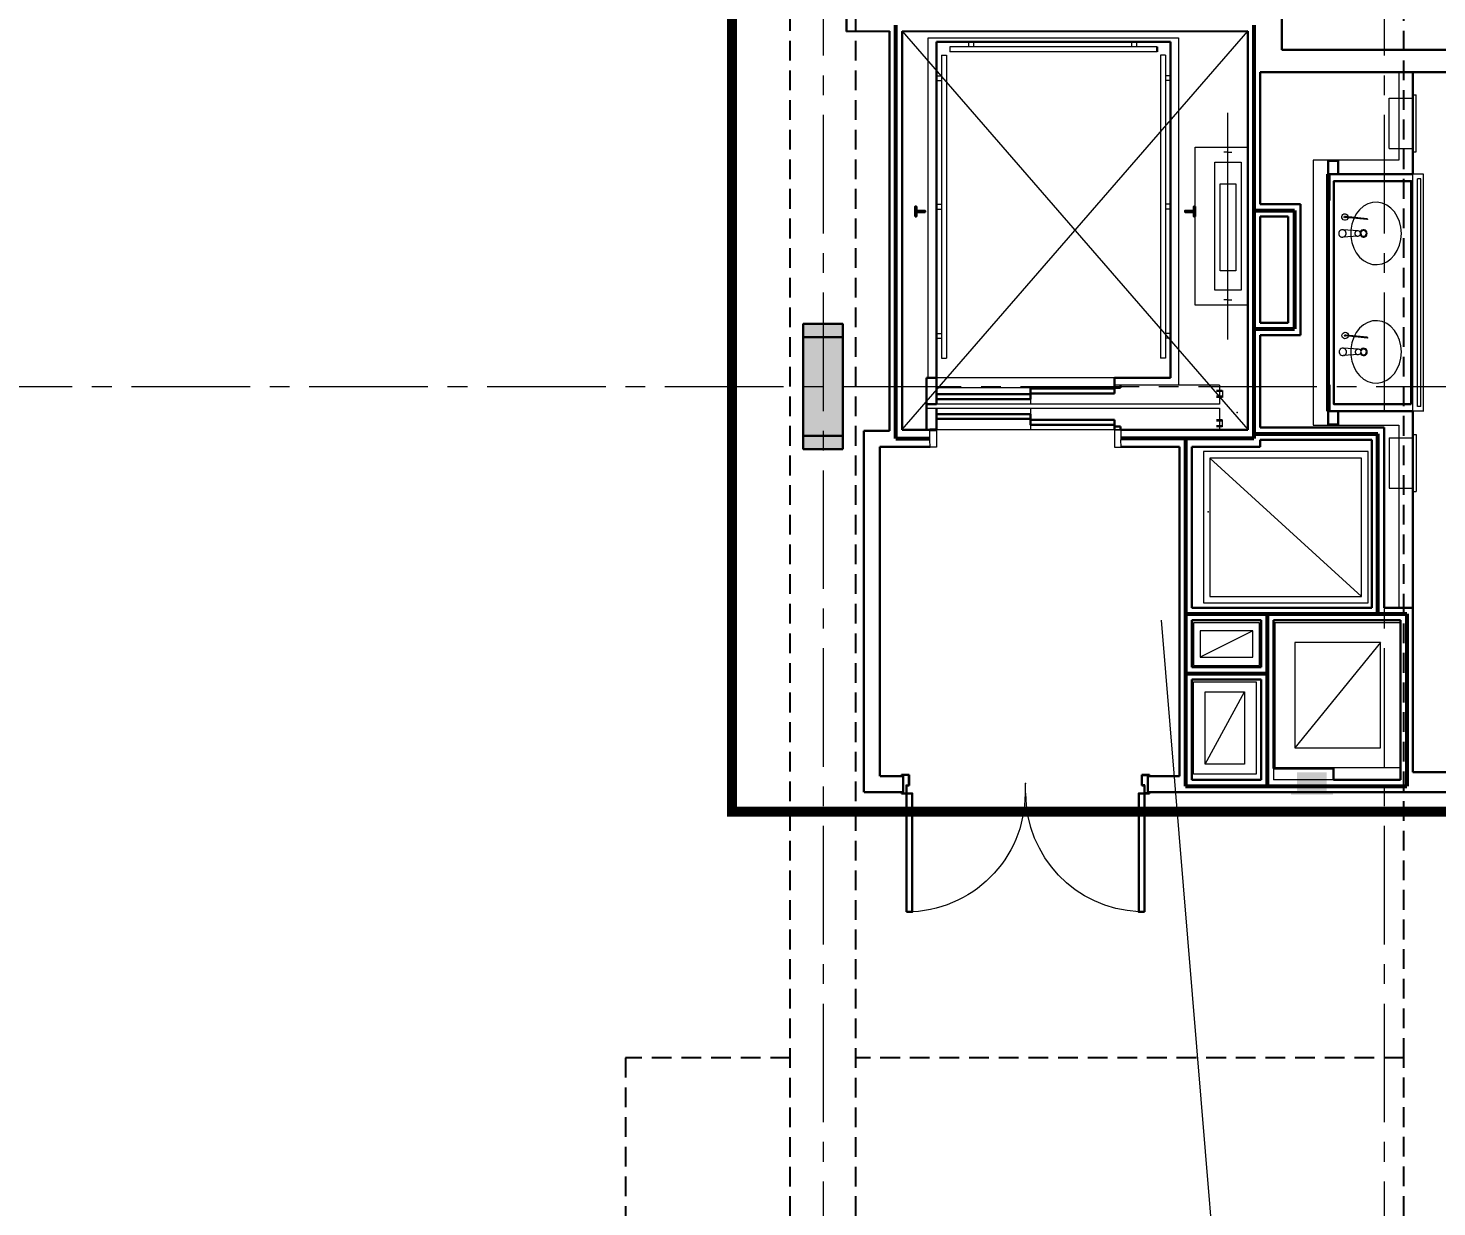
# Model space of a CAD drawing. Header units: inches. Extents: x -26012 to 27, y -11337 to 2082.
# Drawn here: x -22382.4 to -21954.6, y 418 to 776 of the extents above; entities that cross this region are included whole.
import ezdxf
from ezdxf import colors
from ezdxf.entities.mleader import LeaderData, LeaderLine
from ezdxf.enums import TextEntityAlignment as Align
from ezdxf.math import Vec2, Vec3

# ---------------------------------------------------------------- set-up
doc = ezdxf.new("R2010")
doc.units = ezdxf.units.IN
doc.header["$LTSCALE"] = 48
doc.header["$MEASUREMENT"] = 0
for name, pattern in [('A106$0$DGN Style 4', [381.581252, 190.671456, -95.335728, 0.238339, -95.335728]), ('A106$0$DGN Style 5', [1334.700194, 572.014369, -762.685825]), ('A605$0$HIDDEN2', [0.1875, 0.125, -0.0625]), ('A_Column Grid$0$CENTER2', [1.125, 0.75, -0.125, 0.125, -0.125]), ('Core Callout Boundary$0$DASHED2', [0.375, 0.25, -0.125]), ('NB - 13th_Penthouse_plan$0$HIDDEN2', [0.1875, 0.125, -0.0625])]:
    doc.linetypes.add(name, pattern=pattern)
for name, color, linetype in [('A106$0$A-ANNO-PATT-6-12', 8, 'Continuous'), ('A106$0$A-AREA-IDEN', 8, 'Continuous'), ('A106$0$A-COLS-COL6-12', 8, 'Continuous'), ('A106$0$A-COUNTER', 8, 'Continuous'), ('A106$0$A-DOOR', 8, 'Continuous'), ('A106$0$A-DOOR-FRAM', 8, 'Continuous'), ('A106$0$A-EQPM-FEC', 8, 'Continuous'), ('A106$0$A-FLOR-EVTR', 8, 'Continuous'), ('A106$0$A-FLOR-LEVL', 8, 'Continuous'), ('A106$0$A-FLOR-OPENING', 8, 'Continuous'), ('A106$0$A-FLOR-PFIX', 8, 'Continuous'), ('A106$0$A-FLOR-SLAB', 8, 'Continuous'), ('A106$0$A-FLOR-SPCL', 8, 'Continuous'), ('A106$0$A-HVAC-RDFF', 8, 'Continuous'), ('A106$0$A-WALL-FULL-INTR', 8, 'Continuous'), ('A106$0$bc105-11 - A-WALL-FIRE', 8, 'Continuous'), ('A106$0$Level 30', 8, 'Continuous'), ('A605$0$A-ANNO-PATT-1-5', 8, 'Continuous'), ('A605$0$A-CLNG-MECH-RTRN', 8, 'Continuous'), ('A605$0$A-CLNG-MECH-SUPP', 8, 'Continuous'), ('A605$0$A-COLS-COL1-5', 8, 'Continuous'), ('A605$0$A-EQPM-FEC', 8, 'Continuous'), ('A605$0$A-FLOR-LEVL', 8, 'Continuous'), ('A605$0$A-FLOR-OPN TO BLW', 8, 'Continuous'), ('A605$0$A-FLOR-SLAB', 8, 'Continuous'), ('A605$0$A-WALL-GLASS-8-11', 8, 'Continuous'), ('A605$0$bc105-11 - Level 30', 8, 'Continuous'), ('A605$0$stcbeams', 8, 'A605$0$HIDDEN2'), ('A_Column Grid$0$A-GRID-GRD1-15', 8, 'A_Column Grid$0$CENTER2'), ('Core Callout Boundary$0$A-Detl-Iden', 6, 'Continuous'), ('M-Anno-Keyn', 72, 'Continuous'), ('NB - 13th_Penthouse_plan$0$stcbeams', 1, 'NB - 13th_Penthouse_plan$0$HIDDEN2'), ('NB - 13th_Penthouse_plan$0$STDROPS', 1, 'NB - 13th_Penthouse_plan$0$HIDDEN2'), ('XREF', 8, 'Continuous')]:
    doc.layers.add(name, color=color, linetype=linetype)
doc.styles.add('MAMEP ANNO', font='arial.ttf', dxfattribs={"height": 0.101562})
doc.styles.get("Standard").update_dxf_attribs({"font": 'simplex.shx'})

# ---------------------------------------------------------------- blocks, each defined once
blk = doc.blocks.new('A106$0$elev_sevr_5000_plan')
at = {"layer": 'A106$0$A-DOOR-FRAM', "linetype": 'Continuous', "lineweight": 13}
for p, q in [((-96.52, -124.17), (-96.52, -121.05)), ((-94.52, -121.05), (-94.5, -126.32)), ((-40.52, -121.05), (-40.5, -126.32)), ((-40.52, -121.05), (-38.52, -121.05)), ((-38.52, -121.05), (-38.52, -124.17)), ((-96.5, -126.32), (-96.52, -124.17)), ((-94.5, -126.32), (-96.5, -126.32)), ((-40.5, -126.32), (-38.5, -126.32)), ((-38.5, -126.32), (-38.52, -124.17))]:
    blk.add_line(p, q, dxfattribs=at)
at = {"layer": 'A106$0$A-DOOR-FRAM', "linetype": 'Continuous', "lineweight": 40}
blk.add_line((-94.52, -121.05), (-96.52, -121.05), dxfattribs=at)
at = {"layer": 'A106$0$A-FLOR-EVTR', "linetype": 'Continuous', "lineweight": 30}
for p, q in [((-23.52, -3.27), (-94.52, -3.27)), ((-94.52, -105.3), (-94.52, -3.27)), ((-23.52, -105.3), (-23.52, -3.27)), ((-27.52, -4.77), (-27.52, -6.27)), ((-94.52, -105.3), (-97.6, -105.3)), ((-97.6, -113.3), (-97.6, -105.3)), ((-94.52, -113.3), (-94.52, -105.3)), ((-40.52, -108.3), (-40.52, -105.3)), ((-23.52, -105.3), (-40.52, -105.3)), ((-40.52, -108.3), (-40.52, -106.3)), ((-40.52, -108.3), (-38.69, -108.3)), ((-38.69, -108.3), (-38.69, -107.55)), ((-97.6, -113.05), (-97.6, -121.05)), ((-94.52, -113.3), (-97.6, -113.3)), ((-94.52, -114.55), (-94.52, -121.05)), ((-40.52, -118.05), (-40.52, -121.05)), ((-40.52, -118.05), (-40.52, -120.05)), ((-94.52, -121.05), (-97.6, -121.05)), ((-40.52, -120.05), (-38.69, -120.05)), ((-38.69, -120.05), (-38.69, -121.05))]:
    blk.add_line(p, q, dxfattribs=at)
at = {"layer": 'A106$0$A-FLOR-EVTR', "linetype": 'Continuous', "lineweight": 0}
for p, q in [((-84.77, -3.27), (-84.77, -4.77)), ((-83.27, -3.27), (-83.27, -4.77)), ((-35.27, -3.27), (-35.27, -4.77)), ((-33.77, -3.27), (-33.77, -4.77)), ((-93.02, -7.27), (-91.52, -7.27)), ((-93.02, -7.27), (-93.02, -99.3)), ((-91.52, -7.27), (-91.52, -99.3)), ((-27.52, -4.77), (-90.52, -4.77)), ((-90.52, -4.77), (-90.52, -6.27)), ((-27.52, -6.27), (-90.52, -6.27)), ((-25.02, -7.27), (-26.52, -7.27)), ((-26.52, -7.27), (-26.52, -99.3)), ((-25.02, -7.27), (-25.02, -99.3)), ((-94.52, -13.52), (-93.02, -13.52)), ((-94.52, -15.02), (-93.02, -15.02)), ((-23.52, -13.52), (-25.02, -13.52)), ((-23.52, -15.02), (-25.02, -15.02)), ((-6.01, -36.79), (-7.26, -36.79)), ((-6.01, -39.75), (-6.01, -36.79)), ((-6.01, -36.79), (-4.87, -36.79)), ((-9.99, -39.75), (-2.02, -39.75)), ((-9.99, -78.66), (-9.99, -39.75)), ((-2.02, -39.75), (-2.02, -78.66)), ((-8.4, -72.75), (-8.39, -46.35)), ((-8.39, -46.35), (-3.62, -46.35)), ((-3.62, -46.35), (-3.62, -72.75)), ((-94.52, -52.53), (-93.02, -52.53)), ((-94.52, -54.03), (-93.02, -54.03)), ((-23.52, -52.53), (-25.02, -52.53)), ((-23.52, -54.03), (-25.02, -54.03)), ((-3.62, -72.75), (-8.4, -72.75)), ((-2.02, -78.66), (-9.99, -78.66)), ((-6.01, -81.62), (-6.01, -78.66)), ((-6.01, -81.62), (-7.26, -81.62)), ((-6.01, -81.62), (-4.87, -81.62)), ((-94.52, -91.8), (-93.02, -91.8)), ((-94.52, -93.3), (-93.02, -93.3)), ((-23.52, -91.8), (-25.02, -91.8)), ((-23.52, -93.3), (-25.02, -93.3)), ((-93.02, -99.3), (-91.52, -99.3)), ((-25.02, -99.3), (-26.52, -99.3)), ((-97.02, -105.3), (-94.52, -105.3)), ((-40.52, -105.3), (-94.52, -105.3)), ((-40.52, -108.3), (-94.52, -108.3)), ((-8.62, -107.5), (-40.52, -107.5)), ((-7.73, -109.11), (-9.52, -109.11)), ((-7.73, -109.48), (-9.52, -109.48)), ((-7.73, -110.86), (-9.52, -110.86)), ((-8.62, -107.5), (-8.62, -113.3)), ((-7.69, -109.11), (-7.69, -111.23)), ((-97.6, -114.55), (-8.62, -114.55)), ((-8.62, -113.3), (-94.52, -113.3)), ((-66.02, -111.8), (-66.02, -113.3)), ((-66.02, -114.55), (-66.02, -116.3)), ((-7.73, -111.23), (-9.52, -111.23)), ((-8.62, -114.55), (-8.62, -121.05)), ((-66.02, -119.55), (-66.02, -121.05)), ((-7.73, -118.11), (-9.52, -118.11)), ((-7.73, -118.48), (-9.52, -118.48)), ((-7.73, -118.11), (-7.73, -120.23)), ((-97.02, -121.05), (-94.52, -121.05)), ((-40.52, -121.05), (-94.52, -121.05)), ((-7.73, -119.86), (-9.52, -119.86)), ((-7.73, -120.23), (-9.52, -120.23))]:
    blk.add_line(p, q, dxfattribs=at)
at = {"layer": 'A106$0$A-FLOR-EVTR', "linetype": 'A106$0$DGN Style 4', "lineweight": 0}
blk.add_line((-6.01, -93.62), (-6.01, -24.79), dxfattribs=at)
at = {"layer": 'A106$0$A-FLOR-EVTR', "linetype": 'Continuous', "lineweight": 0, "flags": 128}
blk.add_lwpolyline([(-97.02, -105.3), (-97.02, -2.02), (-21.02, -2.02), (-21.02, -107.5)], dxfattribs=at)
at = {"layer": 'A106$0$A-FLOR-EVTR', "linetype": 'Continuous', "lineweight": 13, "flags": 128}
blk.add_lwpolyline([(0, -83.21), (-16.01, -83.21), (-16.01, -35.21), (0, -35.21)], dxfattribs=at)
at = {"layer": 'A106$0$A-FLOR-EVTR', "linetype": 'Continuous', "lineweight": 30, "flags": 128}
for points in [[(-101.02, -56.26), (-101.02, -53.26), (-100.64, -53.26), (-100.64, -54.57), (-98.02, -54.57), (-98.02, -54.95), (-100.64, -54.95), (-100.64, -56.26), (-101.02, -56.26)], [(-16.02, -56.26), (-16.02, -53.26), (-16.39, -53.26), (-16.39, -54.57), (-19.02, -54.57), (-19.02, -54.95), (-16.39, -54.95), (-16.39, -56.26), (-16.02, -56.26)]]:
    blk.add_lwpolyline(points, close=True, dxfattribs=at)
at = {"layer": 'A106$0$A-FLOR-EVTR', "linetype": 'Continuous', "lineweight": 30}
for points in [[(-66.02, -111.8), (-94.52, -111.8), (-94.52, -110.3), (-66.02, -110.3)], [(-40.52, -110.05), (-66.02, -110.05), (-66.02, -108.55), (-40.52, -108.55)], [(-66.02, -116.3), (-94.52, -116.3), (-94.52, -117.8), (-66.02, -117.8)], [(-40.52, -118.05), (-66.02, -118.05), (-66.02, -119.55), (-40.52, -119.55)]]:
    blk.add_3dface(points, dxfattribs=at)
at = {"layer": 'A106$0$A-WALL-FULL-INTR', "linetype": 'Continuous', "lineweight": 30}
for p, q in [((-105, -0.05), (0, -0.04)), ((-105, -0.05), (-105, -84.05)), ((-105, -0.05), (-105, -121.05)), ((0, -0.04), (0, -121.05)), ((-96.52, -121.05), (-105, -121.05)), ((-38.52, -121.05), (0, -121.05)), ((-11.99, -121.05), (0, -121.05))]:
    blk.add_line(p, q, dxfattribs=at)
blk = doc.blocks.new('*U413')
at = {"layer": 'A106$0$A-DOOR', "linetype": 'Continuous', "lineweight": 0}
blk.add_line((0, 15.19), (0, 18.24), dxfattribs=at)
at = {"layer": 'A106$0$A-DOOR', "linetype": 'Continuous', "lineweight": 0, "extrusion": (0, 0, -1)}
for centre, start, end in [((36.13, 15.19), 180, 270), ((-36.13, 15.19), 272.7863, 0)]:
    blk.add_arc(centre, 36, start, end, dxfattribs=at)
at = {"layer": 'A106$0$A-DOOR', "linetype": 'Continuous', "lineweight": 0}
for p in [(0, 18.24), (0, 15.19)]:
    blk.add_point(p, dxfattribs=at)
at = {"layer": 'A106$0$A-DOOR', "linetype": 'Continuous', "lineweight": 30}
for points in [[(-36.13, -20.81), (-34.38, -20.81), (-34.38, 15.19), (-36.13, 15.19)], [(36.13, -20.81), (34.38, -20.81), (34.38, 15.19), (36.13, 15.19)]]:
    blk.add_3dface(points, dxfattribs=at)
at = {"layer": 'A106$0$A-DOOR-FRAM', "linetype": 'Continuous', "lineweight": 30}
for p, q in [((-35.37, 20.81), (-37.63, 20.81)), ((-37.63, 20.81), (-37.63, 20.44)), ((-36.13, 15.19), (-36.13, 17.61)), ((-36.13, 17.61), (-35.37, 17.61)), ((-35.37, 17.61), (-35.37, 20.81)), ((35.37, 20.81), (37.63, 20.81)), ((35.37, 17.61), (35.37, 20.81)), ((36.13, 17.61), (35.37, 17.61)), ((36.13, 15.19), (36.13, 17.61)), ((37.63, 20.81), (37.63, 20.44)), ((-37.63, 15.19), (-37.63, 15.56)), ((-37.63, 15.19), (-36.13, 15.19)), ((37.63, 15.19), (36.13, 15.19)), ((37.63, 15.19), (37.63, 15.56))]:
    blk.add_line(p, q, dxfattribs=at)
at = {"layer": 'A106$0$A-DOOR-FRAM', "linetype": 'Continuous', "lineweight": 13}
for p, q in [((-37.48, 20.44), (-37.63, 20.44)), ((-35.52, 20.66), (-37.48, 20.66)), ((-37.48, 20.66), (-37.48, 20.44)), ((-36.28, 15.34), (-36.28, 17.76)), ((-36.28, 17.76), (-35.52, 17.76)), ((-35.52, 17.76), (-35.52, 20.66)), ((35.52, 17.76), (35.52, 20.66)), ((35.52, 20.66), (37.48, 20.66)), ((36.28, 17.76), (35.52, 17.76)), ((36.28, 15.34), (36.28, 17.76)), ((37.48, 20.66), (37.48, 20.44)), ((37.48, 20.44), (37.63, 20.44)), ((-37.63, 15.56), (-37.48, 15.56)), ((-37.48, 15.34), (-37.48, 15.56)), ((-37.48, 15.34), (-36.28, 15.34)), ((37.48, 15.34), (36.28, 15.34)), ((37.63, 15.56), (37.48, 15.56)), ((37.48, 15.34), (37.48, 15.56))]:
    blk.add_line(p, q, dxfattribs=at)
blk = doc.blocks.new('*U414')
at = {"layer": 'A106$0$A-EQPM-FEC', "linetype": 'Continuous', "lineweight": 13, "extrusion": (0, 0, -1)}
blk.add_hatch(color=256, dxfattribs=at).paths.add_polyline_path([(-6.38, -3.25), (-6.38, -2.5), (-4.5, -2.5), (-4.5, 3.5), (4.5, 3.5), (4.5, -2.5), (6.37, -2.5), (6.37, -3.25)])
at = {"layer": 'A106$0$A-EQPM-FEC', "linetype": 'Continuous', "lineweight": 13}
blk.add_line((6.38, -2.5), (-6.37, -2.5), dxfattribs=at)
blk = doc.blocks.new('*U382')
at = {"layer": 'A106$0$A-FLOR-SPCL', "linetype": 'Continuous', "lineweight": 13}
for p, q in [((-1.81, 9.2), (-2.75, 9.2)), ((-2.75, -8.11), (-2.75, 9.2)), ((-1.81, -8.11), (-1.81, 9.2)), ((5.44, 8.2), (-1.81, 8.2)), ((-1.81, -8.11), (-2.75, -8.11))]:
    blk.add_line(p, q, dxfattribs=at)
blk = doc.blocks.new('*U381')
at = {"layer": 'A106$0$A-FLOR-SPCL', "linetype": 'Continuous', "lineweight": 13}
for q in [(3.53, 8.71), (-3.72, -6.6)]:
    blk.add_line((3.53, -6.6), q, dxfattribs=at)
blk.add_blockref('*U382', (-1.91, 0.51), dxfattribs=at)
blk = doc.blocks.new('*U393')
at = {"layer": 'A106$0$A-FLOR-PFIX', "linetype": 'Continuous', "lineweight": 13}
for p, q in [((-3.96, -0.17), (2.55, 0.49)), ((-3.94, -0.42), (2.56, 0.24))]:
    blk.add_line(p, q, dxfattribs=at)
for centre, major_axis, start_param, end_param in [((2.76, 0.38), (0.187, -0.966), 4.749388, 10.782456), ((-3.95, -0.3), (-0.023, 0.121), 6.195472, 9.337065)]:
    blk.add_ellipse(centre, major_axis=major_axis, ratio=0.97753, start_param=start_param, end_param=end_param, dxfattribs=at)
at = {"layer": 'A106$0$A-FLOR-PFIX', "linetype": 'Continuous', "lineweight": 13, "extrusion": (0, 0, -1)}
blk.add_ellipse((2.76, 0.38), major_axis=(-0.047, 0.242), ratio=0.97753, dxfattribs=at)
blk = doc.blocks.new('*U394')
at = {"layer": 'A106$0$A-FLOR-PFIX', "linetype": 'Continuous', "lineweight": 13}
for p, q in [((-3.96, -0.17), (2.55, 0.49)), ((-3.94, -0.42), (2.56, 0.24))]:
    blk.add_line(p, q, dxfattribs=at)
for centre, major_axis, start_param, end_param in [((2.76, 0.38), (0.187, -0.966), 4.749388, 10.782456), ((-3.95, -0.3), (-0.023, 0.121), 6.195472, 9.337065)]:
    blk.add_ellipse(centre, major_axis=major_axis, ratio=0.97753, start_param=start_param, end_param=end_param, dxfattribs=at)
at = {"layer": 'A106$0$A-FLOR-PFIX', "linetype": 'Continuous', "lineweight": 13, "extrusion": (0, 0, -1)}
blk.add_ellipse((2.76, 0.38), major_axis=(-0.047, 0.242), ratio=0.97753, dxfattribs=at)
blk = doc.blocks.new('*U395')
at = {"layer": 'A106$0$Level 30', "linetype": 'Continuous', "lineweight": 40}
for p, q in [((-0.16, -0.86), (0.16, -0.86)), ((-0.16, -8.89), (-0.16, -0.86)), ((0.16, -0.86), (0.16, -8.89)), ((0.16, -8.89), (-0.16, -8.89))]:
    blk.add_line(p, q, dxfattribs=at)
blk = doc.blocks.new('*U396')
at = {"layer": 'A106$0$Level 30', "linetype": 'Continuous', "lineweight": 40}
for p, q in [((0.16, 4.02), (-0.16, 4.02)), ((-0.16, 4.02), (-0.16, -4.02)), ((0.16, -4.02), (0.16, 4.02)), ((-0.16, -4.02), (0.16, -4.02))]:
    blk.add_line(p, q, dxfattribs=at)
blk = doc.blocks.new('*U402')
at = {"layer": 'A106$0$A-FLOR-SPCL', "linetype": 'Continuous', "lineweight": 13}
for p, q in [((-1.81, 8.11), (-2.75, 8.11)), ((-2.75, 8.11), (-2.75, -9.2)), ((-1.81, 8.11), (-1.81, -9.2)), ((5.44, -8.2), (-1.81, -8.2)), ((-1.81, -9.2), (-2.75, -9.2))]:
    blk.add_line(p, q, dxfattribs=at)
blk = doc.blocks.new('*U401')
at = {"layer": 'A106$0$A-FLOR-SPCL', "linetype": 'Continuous', "lineweight": 13}
for q in [(-3.72, 6.6), (3.53, -8.71)]:
    blk.add_line((3.53, 6.6), q, dxfattribs=at)
blk.add_blockref('*U402', (-1.91, -0.51), dxfattribs=at)
blk = doc.blocks.new('*U369')
at = {"layer": 'A106$0$A-COUNTER', "linetype": 'Continuous', "lineweight": 30, "extrusion": (-1.35827e-43, -6.15442e-35, -1), "flags": 128}
blk.add_lwpolyline([(1146, 68), (1334, 68), (1334, 610), (1146, 610), (1146, 68)], dxfattribs=at)
at = {"layer": 'A106$0$A-FLOR-PFIX', "linetype": 'Continuous', "lineweight": 13}
for p, q in [((-1275, 489.5), (-1312.6, 492)), ((-1275, 476.5), (-1312.6, 474)), ((-1274, 201.5), (-1311.6, 204)), ((-1274, 188.5), (-1311.6, 186))]:
    blk.add_line(p, q, dxfattribs=at)
for centre in [(-1313.2, 483), (-1312.2, 195)]:
    blk.add_arc(centre, 8.99, 86.2194, 273.7806, dxfattribs=at)
at = {"layer": 'A106$0$A-FLOR-PFIX', "linetype": 'A106$0$DGN Style 5', "lineweight": 0}
for centre in [(-1313.2, 483), (-1312.2, 195)]:
    blk.add_arc(centre, 8.99, 285.9103, 86.2194, dxfattribs=at)
at = {"layer": 'A106$0$A-FLOR-PFIX', "linetype": 'Continuous', "lineweight": 13}
for centre, major_axis, ratio, start_param, end_param in [((-1231.5, 483), (0, 76), 0.809169, 1.671656, 7.753122), ((-1276, 483), (-7.11, 0), 0.92221, 1.713861, 4.569325), ((-1231.5, 195), (0, 76), 0.809169, 1.671829, 7.752253), ((-1275, 195), (-7.11, 0), 0.92221, 1.713861, 4.569325)]:
    blk.add_ellipse(centre, major_axis=major_axis, ratio=ratio, start_param=start_param, end_param=end_param, dxfattribs=at)
at = {"layer": 'A106$0$A-FLOR-PFIX', "linetype": 'A106$0$DGN Style 5', "lineweight": 13}
for centre in [(-1231.5, 483), (-1231.5, 195)]:
    blk.add_ellipse(centre, major_axis=(0, 76), ratio=0.809169, start_param=1.470832, end_param=1.671656, dxfattribs=at)
at = {"layer": 'A106$0$A-FLOR-PFIX', "linetype": 'A106$0$DGN Style 5', "lineweight": 0}
for centre in [(-1276, 483), (-1275, 195)]:
    blk.add_ellipse(centre, major_axis=(-7.11, 0), ratio=0.92221, start_param=4.712389, end_param=7.853982, dxfattribs=at)
at = {"layer": 'A106$0$A-FLOR-PFIX', "linetype": 'Continuous', "lineweight": 0}
for centre, major_axis, start_param, end_param in [((-1261.8, 483), (0, -9), 5.098152, 10.610762), ((-1261.8, 483), (0, -7), 4.747561, 10.996484), ((-1261.8, 195), (0, -9), 5.208291, 10.500675), ((-1261.8, 195), (0, -7), 5.027949, 10.681021)]:
    blk.add_ellipse(centre, major_axis=major_axis, ratio=0.97753, start_param=start_param, end_param=end_param, dxfattribs=at)
at = {"layer": 'A106$0$A-WALL-FULL-INTR', "linetype": 'Continuous', "lineweight": 30}
for p, q in [((-656, 875), (-1142, 875)), ((-1142, 627), (-1142, 875)), ((-1350, 51), (-1350, 627)), ((-1142, 627), (-1350, 627)), ((-1142, 51), (-1350, 51)), ((-1142, 51), (-1142, -826)), ((-656, -826), (-1142, -826)), ((-1142, -875), (-360, -875))]:
    blk.add_line(p, q, dxfattribs=at)
for points in [[(-1323.8, 627), (-1323.8, 659), (-1347.8, 659), (-1347.8, 627)], [(-1323.8, 51), (-1323.8, 19), (-1347.8, 19), (-1347.8, 51)]]:
    blk.add_3dface(points, dxfattribs=at)
at = {"layer": 'A106$0$Level 30', "linetype": 'Continuous', "lineweight": 13}
blk.add_3dface([(-1345.3, 115.8), (-1348, 115.8), (-1348, 562.2), (-1345.3, 562.2)], dxfattribs=at)
at = {"layer": 'A106$0$A-FLOR-PFIX', "linetype": 'Continuous', "lineweight": 13, "extrusion": (0, 0, -1), "xscale": 8, "yscale": 8, "zscale": 8}
for name, p in [('*U393', (1285, 519.9)), ('*U394', (1284.5, 231.9))]:
    blk.add_blockref(name, p, dxfattribs=at)
at = {"layer": 'A106$0$A-FLOR-SPCL', "linetype": 'Continuous', "lineweight": 13, "extrusion": (0, 0, -1), "xscale": 8, "yscale": 8, "zscale": 8}
for name, p in [('*U381', (1171.7, 742)), ('*U401', (1171.7, -66.3))]:
    blk.add_blockref(name, p, dxfattribs=at)
at = {"layer": 'A106$0$Level 30', "linetype": 'Continuous', "lineweight": 40, "extrusion": (0, 0, -1), "xscale": 8, "yscale": 8, "zscale": 8}
for name, p in [('*U395', (1346.6, 633.9)), ('*U396', (1346.6, 83.1))]:
    blk.add_blockref(name, p, dxfattribs=at)
blk = doc.blocks.new('A106')
at = {"layer": 'A106$0$A-ANNO-PATT-6-12', "lineweight": 30}
blk.add_solid([(-22147.02, 652.15), (-22135.02, 652.15), (-22147.02, 682.15), (-22135.02, 682.15)], dxfattribs=at)
at = {"layer": 'A106$0$A-AREA-IDEN', "lineweight": 0, "elevation": 0.21, "flags": 128}
blk.add_lwpolyline([(-21916.08, 240.32), (-22008.79, 240.32), (-22038.28, 596.17)], dxfattribs=at)
at = {"layer": 'A106$0$A-COLS-COL6-12', "lineweight": 30}
blk.add_3dface([(-22135.02, 652.15), (-22147.02, 652.15), (-22147.02, 682.15), (-22135.02, 682.15)], dxfattribs=at)
at = {"layer": 'A106$0$A-FLOR-LEVL', "lineweight": 0}
blk.add_point((-22024.07, 629.08), dxfattribs=at)
at = {"layer": 'A106$0$A-FLOR-OPENING', "lineweight": 0}
for points in [[(-22117.03, 775.05), (-22012.03, 775.05), (-22012.03, 654.04), (-22117.03, 654.04)], [(-21975.52, 647.41), (-22025.52, 647.41), (-22025.52, 601.41), (-21975.52, 601.41)], [(-22008.52, 595.41), (-22028.52, 595.41), (-22028.52, 582.41), (-22008.52, 582.41)], [(-21965.77, 595.41), (-22003.77, 595.41), (-22003.77, 551.41), (-21965.77, 551.41)], [(-22028.52, 577.41), (-22009.52, 577.41), (-22009.52, 549.41), (-22028.52, 549.41)]]:
    blk.add_3dface(points, dxfattribs=at)
at = {"layer": 'A106$0$A-FLOR-SLAB', "lineweight": 0}
blk.add_3dface([(-21965.77, 595.41), (-22003.77, 595.41), (-22003.77, 551.41), (-21965.77, 551.41)], dxfattribs=at)
at = {"layer": 'A106$0$A-HVAC-RDFF', "lineweight": 0}
for p, q in [((-22023.52, 645.41), (-21977.52, 603.41)), ((-22010.52, 592.91), (-22026.52, 584.91)), ((-21971.77, 589.41), (-21997.77, 557.41)), ((-22025.02, 552.41), (-22013.02, 574.41))]:
    blk.add_line(p, q, dxfattribs=at)
at = {"layer": 'A106$0$A-HVAC-RDFF', "lineweight": 13}
for points in [[(-21977.52, 645.41), (-22023.52, 645.41), (-22023.52, 603.41), (-21977.52, 603.41)], [(-22010.52, 592.91), (-22026.52, 592.91), (-22026.52, 584.91), (-22010.52, 584.91)], [(-21971.77, 589.41), (-21997.77, 589.41), (-21997.77, 557.41), (-21971.77, 557.41)], [(-22025.02, 574.41), (-22013.02, 574.41), (-22013.02, 552.41), (-22025.02, 552.41)]]:
    blk.add_3dface(points, dxfattribs=at)
at = {"layer": 'A106$0$A-WALL-FULL-INTR', "lineweight": 30}
for p, q in [((-22133.9, 1009.17), (-22133.9, 775.04)), ((-22001.65, 830.03), (-22001.65, 769.41)), ((-22133.9, 775.04), (-22120.79, 775.05)), ((-22120.79, 775.05), (-22120.79, 653.67)), ((-21916.89, 769.41), (-22001.65, 769.41)), ((-21961.89, 762.66), (-22008.28, 762.66)), ((-22008.28, 762.66), (-22008.28, 722.53)), ((-22008.28, 722.53), (-21996.01, 722.53)), ((-22008.28, 718.78), (-21999.76, 718.78)), ((-22008.28, 718.78), (-22008.28, 686.53)), ((-21999.76, 718.78), (-21999.76, 686.53)), ((-21996.01, 722.53), (-21996.01, 682.78)), ((-22008.28, 686.53), (-21999.76, 686.53)), ((-22008.28, 682.78), (-21996.01, 682.78)), ((-22008.28, 682.78), (-22008.28, 654.66)), ((-21970.64, 654.66), (-22008.28, 654.66)), ((-21970.64, 654.66), (-21970.64, 599.91)), ((-22128.64, 653.67), (-22128.64, 543.91)), ((-22128.64, 653.67), (-22120.79, 653.67)), ((-21974.39, 650.91), (-22008.28, 650.91)), ((-22008.28, 650.91), (-22008.28, 648.8)), ((-21974.39, 650.91), (-21974.39, 599.91)), ((-22123.76, 648.79), (-22108.53, 648.8)), ((-22123.76, 648.79), (-22123.76, 548.78)), ((-22050.53, 648.8), (-22032.78, 648.8)), ((-22032.78, 548.78), (-22032.78, 648.8)), ((-22029.04, 648.8), (-22029.04, 599.91)), ((-22029.04, 648.8), (-22008.28, 648.8)), ((-21974.39, 599.91), (-22029.04, 599.91)), ((-21961.89, 599.91), (-21970.64, 599.91)), ((-22029.04, 596.16), (-22029.04, 581.91)), ((-22008.01, 596.16), (-22029.04, 596.16)), ((-22008.01, 596.16), (-22008.01, 581.91)), ((-21965.64, 596.16), (-22004.26, 596.16)), ((-22004.26, 596.16), (-22004.26, 551.16)), ((-21965.64, 596.16), (-21965.64, 596.16)), ((-21965.64, 596.16), (-21965.64, 547.66)), ((-22008.01, 581.91), (-22029.04, 581.91)), ((-22008.01, 578.16), (-22029.04, 578.16)), ((-22029.04, 578.16), (-22029.04, 547.66)), ((-22008.01, 578.16), (-22008.01, 547.66)), ((-22123.7, 548.78), (-22116.67, 548.78)), ((-22116.67, 543.91), (-22116.67, 548.78)), ((-22042.42, 543.91), (-22042.42, 548.78)), ((-22042.42, 548.78), (-22032.78, 548.78)), ((-22029.04, 547.66), (-22008.01, 547.66)), ((-22004.26, 551.16), (-21985.98, 551.16)), ((-21985.98, 551.16), (-21985.98, 547.66)), ((-21985.98, 547.66), (-21965.64, 547.66)), ((-22128.57, 543.91), (-22116.67, 543.91)), ((-22042.42, 543.91), (-21961.89, 543.91))]:
    blk.add_line(p, q, dxfattribs=at)
at = {"layer": 'A106$0$A-WALL-FULL-INTR', "lineweight": 0}
for p in [(-22004.26, 551.16), (-21985.98, 547.66)]:
    blk.add_line(p, (-22004.26, 547.66), dxfattribs=at)
at = {"layer": 'A106$0$A-WALL-FULL-INTR', "lineweight": 0, "flags": 128}
blk.add_lwpolyline([(-21966.14, 762.66), (-21966.14, 735.91), (-21992.14, 735.91), (-21992.14, 655.41), (-21966.14, 655.41), (-21966.14, 599.91)], dxfattribs=at)
at = {"layer": 'A106$0$bc105-11 - A-WALL-FIRE', "lineweight": 53}
for p, q in [((-22118.91, 651.4), (-22118.91, 776.92)), ((-22010.16, 776.92), (-22010.16, 651.4)), ((-22010.16, 720.66), (-21997.89, 720.66)), ((-21997.89, 720.66), (-21997.89, 684.66)), ((-22010.16, 684.66), (-21997.89, 684.66)), ((-22118.91, 651.4), (-22108.55, 651.4)), ((-22010.16, 651.4), (-22050.55, 651.4)), ((-22030.91, 651.4), (-22030.91, 545.78)), ((-22010.15, 652.78), (-21972.51, 652.78)), ((-21972.51, 598.05), (-21972.51, 652.78)), ((-22030.91, 598.13), (-21963.76, 598.13)), ((-22006.11, 598.13), (-22006.11, 545.78)), ((-21963.76, 598.13), (-21963.76, 545.78)), ((-22030.91, 580), (-22006.11, 580)), ((-22030.91, 545.78), (-21963.76, 545.78))]:
    blk.add_line(p, q, dxfattribs=at)
at = {"layer": 'A106$0$A-DOOR', "lineweight": 30}
blk.add_blockref('*U413', (-22079.54, 528.35), dxfattribs=at)
at = {"layer": 'A106$0$A-EQPM-FEC', "lineweight": 13}
blk.add_blockref('*U414', (-21992.57, 546.41), dxfattribs=at)
at = {"layer": 'A106$0$A-WALL-FULL-INTR', "lineweight": 30}
blk.add_blockref('A106$0$elev_sevr_5000_plan', (-22012.03, 775.09), dxfattribs=at)
at = {"layer": 'A106$0$A-WALL-FULL-INTR', "lineweight": 30, "xscale": 0.125, "yscale": 0.125, "zscale": 0.125}
blk.add_blockref('*U369', (-21819.14, 653.28), dxfattribs=at)
blk = doc.blocks.new('A605')
at = {"layer": 'A605$0$A-EQPM-FEC', "lineweight": 13, "extrusion": (0, 0, -1)}
blk.add_hatch(color=256, dxfattribs=at).paths.add_polyline_path([(21986.2, 543.16), (21986.2, 543.91), (21988.07, 543.91), (21988.07, 549.91), (21997.07, 549.91), (21997.07, 543.91), (21998.95, 543.91), (21998.95, 543.16)])
at = {"layer": 'A605$0$A-ANNO-PATT-1-5'}
blk.add_solid([(-22135.03, 648.15), (-22147.03, 648.15), (-22135.03, 686.15), (-22147.03, 686.15)], dxfattribs=at)
at = {"layer": 'A605$0$A-CLNG-MECH-RTRN', "lineweight": 0}
blk.add_line((-21961.67, 762.66, 0), (-21901.14, 762.66, 0), dxfattribs=at)
at = {"layer": 'A605$0$A-CLNG-MECH-SUPP', "lineweight": 0}
for p, q in [((-21958.64, 731.66, 0), (-21961.89, 731.66, 0)), ((-21961.89, 659.66, 0), (-21961.89, 731.66, 0)), ((-21958.64, 659.6, 0), (-21958.64, 731.66, 0)), ((-21959.51, 730.28, 0), (-21960.51, 730.28, 0)), ((-21960.51, 661.03, 0), (-21960.51, 730.28, 0)), ((-21959.51, 661.03, 0), (-21959.51, 730.28, 0)), ((-21958.64, 659.66, 0), (-21961.89, 659.66, 0)), ((-21959.51, 661.03, 0), (-21960.51, 661.03, 0)), ((-21961.89, 553.41, 0), (-21961.89, 550.66, 0))]:
    blk.add_line(p, q, dxfattribs=at)
at = {"layer": 'A605$0$A-COLS-COL1-5', "lineweight": 30}
blk.add_3dface([(-22135.03, 648.15), (-22147.03, 648.15), (-22147.03, 686.15), (-22135.03, 686.15)], dxfattribs=at)
at = {"layer": 'A605$0$A-EQPM-FEC', "lineweight": 13}
blk.add_line((-21986.2, 543.91), (-21998.95, 543.91), dxfattribs=at)
at = {"layer": 'A605$0$A-FLOR-LEVL', "lineweight": 0}
blk.add_point((-22024.07, 629.08), dxfattribs=at)
at = {"layer": 'A605$0$A-FLOR-OPN TO BLW', "lineweight": 0}
for p, q in [((-22117.02, 775.09), (-22012.03, 654.09)), ((-22117.02, 654.09), (-22012.03, 775.09))]:
    blk.add_line(p, q, dxfattribs=at)
at = {"layer": 'A605$0$A-FLOR-SLAB', "lineweight": 0}
blk.add_3dface([(-21965.77, 595.41), (-22003.77, 595.41), (-22003.77, 551.41), (-21965.77, 551.41)], dxfattribs=at)
at = {"layer": 'A605$0$A-WALL-GLASS-8-11', "lineweight": 0}
blk.add_point((-22015.21, 659.24), dxfattribs=at)
at = {"layer": 'A605$0$bc105-11 - Level 30', "lineweight": 40, "extrusion": (0, 0, -1)}
for p, q in [((-21987.3, 731.66), (-21987.62, 731.66)), ((-21987.62, 731.66), (-21987.62, 723.62)), ((-21987.3, 723.62), (-21987.3, 731.66)), ((-21987.62, 723.62), (-21987.3, 723.62)), ((-21987.62, 659.66), (-21987.62, 667.69)), ((-21987.62, 667.69), (-21987.3, 667.69)), ((-21987.3, 667.69), (-21987.3, 659.66)), ((-21987.3, 659.66), (-21987.62, 659.66))]:
    blk.add_line(p, q, dxfattribs=at)
at = {"layer": 'A605$0$bc105-11 - Level 30', "lineweight": 13}
blk.add_3dface([(-21987.3, 667.76), (-21987.64, 667.76), (-21987.64, 723.56), (-21987.3, 723.56)], dxfattribs=at)
at = {"layer": 'A605$0$stcbeams', "lineweight": 0}
for p, q in [((-22151.01, 379.16), (-22151.03, 1009.17)), ((-22131.02, 379.16), (-22131.02, 1009.17))]:
    blk.add_line(p, q, dxfattribs=at)
blk = doc.blocks.new('Core Callout Boundary')
at = {"layer": 'Core Callout Boundary$0$A-Detl-Iden', "linetype": 'Core Callout Boundary$0$DASHED2', "const_width": 3, "flags": 128}
blk.add_lwpolyline([(-22168.64, 1035.9), (-21531.09, 1035.9), (-21531.09, 538.01), (-22168.64, 538.01)], close=True, dxfattribs=at)
blk = doc.blocks.new('NB - 13th_Penthouse_plan')
at = {"layer": 'NB - 13th_Penthouse_plan$0$stcbeams'}
for p, q in [((-22151.01, 379.16), (-22151.03, 1009.17)), ((-22131.02, 379.16), (-22131.02, 1009.17))]:
    blk.add_line(p, q, dxfattribs=at)
at = {"layer": 'NB - 13th_Penthouse_plan$0$STDROPS'}
blk.add_line((-21964.64, 463.21), (-21964.64, 831.16), dxfattribs=at)
blk.add_lwpolyline([(-22151.01, 463.21), (-22201.02, 463.21), (-22201.02, 271.21), (-21964.64, 271.21), (-21964.64, 463.21), (-22131.02, 463.21)], dxfattribs=at)
blk = doc.blocks.new('MLD-KeyNote')
at = {"color": 0, "linetype": 'Continuous', "transparency": 16777216}
blk.add_lwpolyline([(-0.09375, -0.09375), (0.09375, -0.09375), (0.09375, 0.09375), (-0.09375, 0.09375)], close=True, dxfattribs=at)
at = {"color": 0, "linetype": 'ByBlock', "transparency": 16777216, "style": 'MAMEP ANNO'}
blk.add_attdef('ID', text='', height=0.10156, dxfattribs=at).set_placement((0, 0), align=Align.MIDDLE_CENTER)
blk = doc.blocks.new('A_Column Grid')
at = {"layer": 'A_Column Grid$0$A-GRID-GRD1-15', "lineweight": 0}
for p, q in [((-22141.02, 1667.67), (-22141.02, -2700.91)), ((-21970.64, 1667.67), (-21970.64, 382.21)), ((-23215.02, 667.16), (-20844.03, 667.16))]:
    blk.add_line(p, q, dxfattribs=at)

msp = doc.modelspace()

# ---------------------------------------------------------------- block references
at = {"layer": 'XREF'}
for name in ['A_Column Grid', 'A106', 'NB - 13th_Penthouse_plan', 'A605', 'Core Callout Boundary']:
    msp.add_blockref(name, (0, 0), dxfattribs=at)

# ---------------------------------------------------------------- leaders
at = {"layer": 'M-Anno-Keyn'}
ml = msp.add_multileader_block('Standard', dxfattribs=at)
ml.set_content('MLD-KeyNote', color=256, scale=96)
ml.set_attribute('ID', '9', width=0)
ml.set_leader_properties(color=256, linetype='Continuous')
ml.build(insert=Vec2(0, 0))
ml.multileader.update_dxf_attribs({"has_dogleg": 0, "text_left_attachment_type": 2, "text_right_attachment_type": 2, "dogleg_length": 3.84, "arrow_head_size": 12, "scale": 96})
ctx = ml.context
ctx.base_point, ctx.scale, ctx.char_height, ctx.arrow_head_size, ctx.landing_gap_size, ctx.plane_origin = Vec3(-22724.73, 772.6, 0), 96, 737.28, 12, 384, Vec3(-22905.4, 764.75, 0)
ctx.left_attachment, ctx.right_attachment = 2, 2
notes = []
notes.append((ctx, [(1, (1, 1, 0), (-22337.73, 772.6, 0), (-1, 0), 369, [(0, [(-22709.85, 825.97, 0), (-22735.19, 772.6, 0)], 0, []), (1, [(-22713.38, 717.43, 0), (-22695.39, 772.6, 0)], 0, [])])]))
ctx.block.insert = Vec3(-22715.73, 772.6, 0)
ml = msp.add_multileader_block('Standard', dxfattribs=at)
ml.set_content('MLD-KeyNote', color=256, scale=96)
ml.set_attribute('ID', '9', width=0)
ml.set_leader_properties(color=256, linetype='Continuous')
ml.build(insert=Vec2(0, 0))
ml.multileader.update_dxf_attribs({"has_dogleg": 0, "text_left_attachment_type": 2, "text_right_attachment_type": 2, "dogleg_length": 3.84, "arrow_head_size": 12, "scale": 96})
ctx = ml.context
ctx.base_point, ctx.scale, ctx.char_height, ctx.arrow_head_size, ctx.landing_gap_size, ctx.plane_origin = Vec3(-21823.79, 437.89), 96, 737.28, 12, 384, Vec3(-21847.71, 419.46)
ctx.left_attachment, ctx.right_attachment = 2, 2
notes.append((ctx, [(0, (1, 1, 0), (-22192.79, 437.89), (1, 0), 369, [(0, [(-21847.71, 419.46), (-21829.28, 437.89)], 0, [])])]))
ctx.block.insert = Vec3(-21814.79, 437.89)
for ctx, leaders in notes:
    for number, flags, end, landing, length, lines in leaders:
        leader = LeaderData()
        leader.index, (leader.has_last_leader_line, leader.has_dogleg_vector, leader.attachment_direction) = number, flags
        leader.last_leader_point, leader.dogleg_vector, leader.dogleg_length = Vec3(end), Vec3(landing), length
        for number, points, colour, breaks in lines:
            line = LeaderLine()
            line.index, line.vertices, line.color, line.breaks = number, Vec3.list(points), colors.encode_raw_color(colour), breaks
            leader.lines.append(line)
        ctx.leaders.append(leader)

doc.saveas('drawing.dxf')
